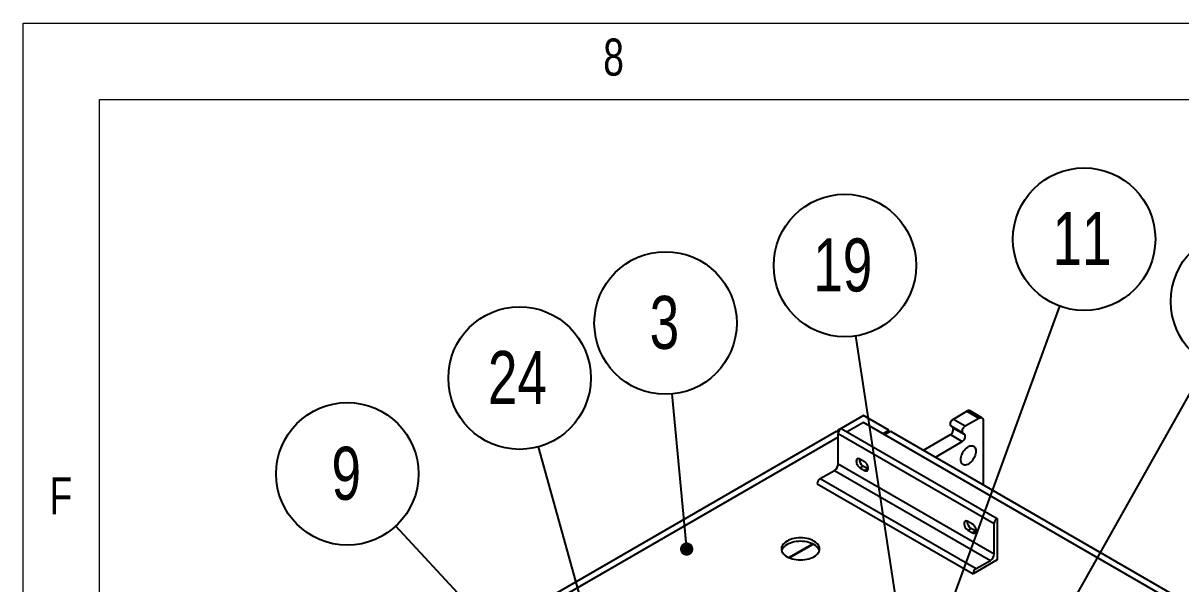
# Model space of a CAD drawing. Header units: inches. Extents: x 1 to 529, y 1 to 374.
# Drawn here: x 0.6 to 73.4, y 338.3 to 373.6 of the extents above; entities that cross this region are included whole.
import ezdxf

# ---------------------------------------------------------------- set-up
doc = ezdxf.new("R2010")
doc.units = ezdxf.units.IN
doc.header["$LTSCALE"] = 32
doc.header["$MEASUREMENT"] = 0
doc.layers.add('FORMAT', color=7, linetype='Continuous')
doc.styles.add('SLDTEXTSTYLE0', font='TXT', dxfattribs={"width": 0.75})
doc.dimstyles.new('SLDDIMSTYLE5', dxfattribs={"dimtxt": 0.18, "dimasz": 2.71875, "dimexe": 0, "dimexo": 0.0625, "dimgap": 0, "dimtad": 0, "dimtih": 1, "dimtoh": 1, "dimdec": 0, "dimrnd": 1e-09, "dimzin": 0, "dimdsep": 46, "dimtxsty": 'Standard', "dimsah": 1, "dimcen": 0.09, "dimadec": 0, "dimazin": 0, "dimtfac": 2.71875, "dimtdec": 0, "dimtofl": 0, "dimtmove": 0, "dimatfit": 3, "dimfxl": 0, "dimfrac": 2, "dimtolj": 1, "dimtzin": 0, "dimarcsym": 0})
doc.dimstyles.new('SLDDIMSTYLE6', dxfattribs={"dimtxt": 0.18, "dimasz": 0.836538, "dimexe": 0, "dimexo": 0.0625, "dimgap": 0, "dimtad": 0, "dimtih": 1, "dimtoh": 1, "dimdec": 0, "dimrnd": 1e-09, "dimzin": 0, "dimdsep": 46, "dimtxsty": 'Standard', "dimblk1": 'DOT', "dimblk2": 'DOT', "dimsah": 1, "dimcen": 0.09, "dimadec": 0, "dimazin": 0, "dimtfac": 0.836538, "dimtdec": 0, "dimtofl": 0, "dimtmove": 0, "dimatfit": 3, "dimldrblk": 'DOT', "dimfxl": 0, "dimfrac": 2, "dimtolj": 1, "dimtzin": 0, "dimarcsym": 0})

# ---------------------------------------------------------------- blocks, each defined once
blk = doc.blocks.new('Drawing View43')
at = {"color": 7, "linetype": 'Continuous', "lineweight": 25}
for p, q in [((19.437, 37.247), (18.042, 36.442)), ((21.04, 36.322), (19.437, 37.247)), ((25.094, 37.03), (25.943, 37.52)), ((25.943, 37.52), (26.697, 37.084)), ((26.897, 37.104), (26.143, 37.539)), ((18.03, 36.435), (17.835, 36.322)), ((18.042, 36.442), (27.847, 30.782)), ((18.042, 36.442), (18.042, 36.442)), ((18.042, 36.442), (27.847, 30.782)), ((19.437, 36.812), (18.419, 36.224)), ((63.938, 11.122), (19.437, 36.812)), ((24.943, 36.594), (25.698, 36.159)), ((25.056, 36.485), (24.943, 36.594)), ((25.056, 36.485), (25.811, 36.05)), ((25.094, 37.03), (25.848, 36.594)), ((25.848, 36.594), (26.697, 37.084)), ((26.98, 36.921), (26.98, 32.893)), ((-3.291, 24.127), (17.74, 36.268)), ((17.853, 35.898), (-2.848, 23.947)), ((17.74, 36.268), (17.865, 36.196)), ((17.835, 36.213), (17.835, 36.322)), ((17.835, 36.322), (17.899, 36.285)), ((17.853, 36.116), (27.659, 30.455)), ((17.853, 34.21), (17.853, 36.116)), ((20.663, 36.104), (21.04, 36.322)), ((20.757, 36.05), (21.134, 36.268)), ((21.04, 36.213), (21.04, 36.322)), ((21.134, 36.268), (63.372, 11.884)), ((23.209, 35.07), (24.906, 36.05)), ((24.906, 36.05), (25.66, 35.614)), ((25.811, 36.05), (25.698, 36.159)), ((23.963, 34.635), (25.66, 35.614)), ((19.503, 34.347), (19.22, 34.51)), ((16.722, 33.285), (17.618, 33.802)), ((17.618, 33.802), (27.423, 28.142)), ((17.853, 34.21), (27.659, 28.55)), ((19.22, 33.966), (19.409, 34.074)), ((19.22, 33.966), (19.503, 33.802)), ((19.692, 33.911), (19.409, 34.074)), ((19.503, 33.802), (19.692, 33.911)), ((19.735, 33.891), (19.692, 33.911)), ((16.533, 32.959), (26.339, 27.298)), ((16.533, 32.958), (16.533, 32.959)), ((16.533, 32.958), (26.339, 27.298)), ((16.722, 33.285), (26.527, 27.625)), ((27.847, 30.782), (27.847, 30.782)), ((27.847, 30.782), (27.847, 28.169)), ((26.292, 30.428), (26.009, 30.591)), ((26.009, 30.047), (26.197, 30.156)), ((26.009, 30.047), (26.292, 29.883)), ((26.48, 29.992), (26.197, 30.156)), ((26.292, 29.883), (26.48, 29.992)), ((26.523, 29.972), (26.48, 29.992)), ((27.659, 28.55), (27.659, 30.455)), ((14.729, 28.324), (16.227, 29.189)), ((14.773, 28.305), (16.269, 29.168)), ((27.847, 28.169), (26.339, 27.298)), ((26.527, 27.625), (27.423, 28.142)), ((26.339, 27.298), (26.339, 27.298))]:
    blk.add_line(p, q, dxfattribs=at)
at = {"color": 7, "linetype": 'Continuous', "lineweight": 25, "flags": 128}
for points in [[(24.943, 36.594), (24.92, 36.627), (24.908, 36.671), (24.906, 36.724), (24.916, 36.782), (24.937, 36.842), (24.967, 36.9), (25.005, 36.952), (25.048, 36.997), (25.094, 37.03)], [(24.906, 36.05), (24.952, 36.083), (24.995, 36.127), (25.032, 36.18), (25.063, 36.238), (25.083, 36.297), (25.093, 36.355), (25.092, 36.408), (25.079, 36.452), (25.056, 36.485)], [(25.698, 36.159), (25.675, 36.192), (25.662, 36.236), (25.661, 36.289), (25.671, 36.347), (25.691, 36.406), (25.722, 36.464), (25.759, 36.517), (25.802, 36.561), (25.848, 36.594)], [(26.697, 37.084), (26.752, 37.11), (26.805, 37.122), (26.854, 37.12), (26.897, 37.104), (26.932, 37.075), (26.958, 37.033), (26.974, 36.981), (26.98, 36.921)], [(25.66, 35.614), (25.706, 35.648), (25.749, 35.692), (25.787, 35.744), (25.817, 35.802), (25.838, 35.862), (25.848, 35.92), (25.846, 35.973), (25.834, 36.017), (25.811, 36.05)], [(25.566, 34.471), (25.571, 34.555), (25.587, 34.644), (25.612, 34.734), (25.647, 34.825), (25.691, 34.914), (25.743, 34.999), (25.801, 35.079), (25.865, 35.151), (25.932, 35.214), (26.002, 35.266), (26.072, 35.307), (26.142, 35.335), (26.209, 35.35), (26.273, 35.351), (26.331, 35.339), (26.383, 35.313), (26.426, 35.275), (26.462, 35.225), (26.487, 35.164), (26.503, 35.094), (26.508, 35.016), (26.503, 34.931), (26.487, 34.843), (26.462, 34.752), (26.426, 34.662), (26.383, 34.573), (26.331, 34.488), (26.273, 34.408), (26.209, 34.336), (26.142, 34.273), (26.072, 34.221), (26.002, 34.18), (25.932, 34.152), (25.865, 34.137), (25.801, 34.136), (25.743, 34.148), (25.691, 34.174), (25.647, 34.212), (25.612, 34.262), (25.587, 34.323), (25.571, 34.393), (25.566, 34.471)], [(19.22, 34.51), (19.168, 34.533), (19.118, 34.542), (19.073, 34.535), (19.036, 34.514), (19.008, 34.478), (18.991, 34.431), (18.985, 34.374), (18.991, 34.31), (19.008, 34.242), (19.036, 34.174), (19.073, 34.11), (19.118, 34.052), (19.168, 34.003), (19.22, 33.966)], [(19.503, 33.802), (19.556, 33.779), (19.606, 33.77), (19.65, 33.777), (19.688, 33.798), (19.716, 33.834), (19.733, 33.881), (19.739, 33.938), (19.733, 34.002), (19.716, 34.07), (19.688, 34.138), (19.65, 34.202), (19.606, 34.261), (19.556, 34.31), (19.503, 34.347)], [(26.009, 30.591), (25.956, 30.615), (25.906, 30.623), (25.862, 30.617), (25.824, 30.595), (25.796, 30.56), (25.779, 30.512), (25.773, 30.455), (25.779, 30.391), (25.796, 30.323), (25.824, 30.256), (25.862, 30.191), (25.906, 30.133), (25.956, 30.084), (26.009, 30.047)], [(26.292, 29.883), (26.344, 29.86), (26.394, 29.851), (26.438, 29.858), (26.476, 29.88), (26.504, 29.915), (26.521, 29.962), (26.527, 30.02), (26.521, 30.084), (26.504, 30.151), (26.476, 30.219), (26.438, 30.284), (26.394, 30.342), (26.344, 30.391), (26.292, 30.428)], [(14.629, 29.355), (14.539, 29.297), (14.461, 29.234), (14.396, 29.166), (14.345, 29.094), (14.308, 29.02), (14.285, 28.943), (14.278, 28.866), (14.285, 28.788), (14.308, 28.711), (14.345, 28.637), (14.396, 28.565), (14.461, 28.497), (14.539, 28.434), (14.629, 28.376), (14.729, 28.324), (14.839, 28.279), (14.957, 28.241), (15.081, 28.212), (15.21, 28.19), (15.343, 28.177), (15.478, 28.173), (15.612, 28.177), (15.745, 28.19), (15.874, 28.212), (15.998, 28.241), (16.116, 28.279), (16.226, 28.324), (16.326, 28.376), (16.416, 28.434), (16.494, 28.497), (16.559, 28.565), (16.61, 28.637), (16.647, 28.711), (16.67, 28.788), (16.678, 28.866), (16.67, 28.943), (16.647, 29.02), (16.61, 29.094), (16.559, 29.166), (16.494, 29.234), (16.416, 29.297), (16.326, 29.355), (16.226, 29.407), (16.116, 29.452), (15.998, 29.49), (15.874, 29.519), (15.745, 29.541), (15.612, 29.554), (15.478, 29.558), (15.343, 29.554), (15.21, 29.541), (15.081, 29.519), (14.957, 29.49), (14.839, 29.452), (14.729, 29.407), (14.629, 29.355)], [(16.663, 28.757), (16.647, 28.802), (16.61, 28.877), (16.559, 28.948), (16.494, 29.016), (16.416, 29.08), (16.326, 29.138), (16.226, 29.189), (16.116, 29.234), (15.998, 29.272), (15.874, 29.302), (15.745, 29.323), (15.612, 29.336), (15.478, 29.341), (15.343, 29.336), (15.21, 29.323), (15.081, 29.302), (14.957, 29.272), (14.839, 29.234), (14.729, 29.189), (14.629, 29.138), (14.539, 29.08), (14.461, 29.016), (14.396, 28.948), (14.345, 28.877), (14.308, 28.802), (14.292, 28.757)]]:
    blk.add_lwpolyline(points, dxfattribs=at)
at = {"color": 7, "linetype": 'Continuous', "lineweight": 25}
for centre, radius, start, end in [((26.06, 37.356), 0.201, 65.69288, 125.61758), ((18.262, 36.097), 0.409, 122.60548, 177.39452), ((19.668, 34.493), 0.492, 175.66261, 238.22994), ((17.342, 34.234), 0.512, 302.60548, 357.39452), ((16.943, 32.94), 0.409, 122.60548, 177.39452), ((26.456, 30.574), 0.492, 175.66261, 238.22994), ((28.068, 30.437), 0.409, 122.60548, 177.39452), ((27.147, 28.573), 0.512, 302.60548, 357.39452), ((26.748, 27.28), 0.409, 122.60548, 177.39452)]:
    blk.add_arc(centre, radius, start, end, dxfattribs=at)
blk = doc.blocks.new('SW_NOTE_0_40')
at = {"layer": 'FORMAT', "color": 0}
blk.add_circle((-3.047, 3.285), 4.481, dxfattribs=at)
at = {"layer": 'FORMAT', "color": 0, "insert": (-3.114, 4.99), "char_height": 3.333, "attachment_point": 2, "style": 'SLDTEXTSTYLE0'}
blk.add_mtext('9', dxfattribs=at)
blk = doc.blocks.new('SW_NOTE_0_41')
at = {"layer": 'FORMAT', "color": 0}
blk.add_circle((-1.198, 4.318), 4.481, dxfattribs=at)
at = {"layer": 'FORMAT', "color": 0, "insert": (-1.332, 6.022), "char_height": 3.3333, "attachment_point": 2, "style": 'SLDTEXTSTYLE0'}
blk.add_mtext('24', dxfattribs=at)
blk = doc.blocks.new('SW_NOTE_0_42')
at = {"layer": 'FORMAT', "color": 0}
blk.add_circle((-0.418, 4.461), 4.481, dxfattribs=at)
at = {"layer": 'FORMAT', "color": 0, "insert": (-0.485, 6.166), "char_height": 3.333, "attachment_point": 2, "style": 'SLDTEXTSTYLE0'}
blk.add_mtext('3', dxfattribs=at)
blk = doc.blocks.new('_Dot')
at = {"color": 0, "linetype": 'ByBlock', "lineweight": -2}
blk.add_line((-0.5, 0), (-1, 0), dxfattribs=at)
at = {"color": 0, "linetype": 'ByBlock', "const_width": 0.5}
blk.add_lwpolyline([(-0.25, 0, 1), (0.25, 0, 1)], format="xyb", close=True, dxfattribs=at)
blk = doc.blocks.new('SW_NOTE_0_43')
at = {"layer": 'FORMAT', "color": 0}
blk.add_circle((-0.679, 4.429), 4.481, dxfattribs=at)
at = {"layer": 'FORMAT', "color": 0, "insert": (-0.813, 6.133), "char_height": 3.3333, "attachment_point": 2, "style": 'SLDTEXTSTYLE0'}
blk.add_mtext('19', dxfattribs=at)
blk = doc.blocks.new('SW_NOTE_0_48')
at = {"layer": 'FORMAT', "color": 0}
blk.add_circle((1.538, 4.209), 4.481, dxfattribs=at)
at = {"layer": 'FORMAT', "color": 0, "insert": (1.404, 5.913), "char_height": 3.3333, "attachment_point": 2, "style": 'SLDTEXTSTYLE0'}
blk.add_mtext('11', dxfattribs=at)
blk = doc.blocks.new('SW_NOTE_0_49')
at = {"layer": 'FORMAT', "color": 0}
blk.add_circle((2.204, 3.902), 4.481, dxfattribs=at)
at = {"layer": 'FORMAT', "color": 0, "insert": (2.069, 5.606), "char_height": 3.3333, "attachment_point": 2, "style": 'SLDTEXTSTYLE0'}
blk.add_mtext('11', dxfattribs=at)

msp = doc.modelspace()

# ---------------------------------------------------------------- linework, layer by layer
at = {"color": 7, "linetype": 'Continuous', "lineweight": 18}
for p, q in [((0.598, 0.598), (0.598, 373.575)), ((0.598, 373.575), (528.535, 373.575)), ((5.398, 5.398), (5.398, 368.775)), ((5.398, 368.775), (523.735, 368.775))]:
    msp.add_line(p, q, dxfattribs=at)

# ---------------------------------------------------------------- block references
at = {"color": 7, "linetype": 'Continuous', "lineweight": 25}
msp.add_blockref('Drawing View43', (34.033, 311.663), dxfattribs=at)
at = {"layer": 'FORMAT'}
for name, p in [('SW_NOTE_0_48', (65.819, 355.787)), ('SW_NOTE_0_43', (52.984, 353.911)), ('SW_NOTE_0_49', (75.088, 352.18)), ('SW_NOTE_0_42', (41.435, 350.266)), ('SW_NOTE_0_41', (33.033, 346.948)), ('SW_NOTE_0_40', (24.044, 341.959))]:
    msp.add_blockref(name, p, dxfattribs=at)

# ---------------------------------------------------------------- texts
at = {"color": 7, "linetype": 'Continuous', "lineweight": 0, "char_height": 2.333, "style": 'SLDTEXTSTYLE0'}
for s, insert, attachment_point in [('8', (37.748, 372.608), 2), ('F', (2.254, 345.027), 1)]:
    msp.add_mtext(s, dxfattribs=dict(at, insert=insert, attachment_point=attachment_point))

# ---------------------------------------------------------------- leaders
at = {"layer": 'FORMAT'}
for points, dimstyle in [([(51.178, 315.717), (65.819, 355.787)], 'SLDDIMSTYLE5'), ([(56.366, 331.84), (52.984, 353.911)], 'SLDDIMSTYLE6'), ([(53.658, 314.236), (75.088, 352.18)], 'SLDDIMSTYLE5'), ([(42.348, 340.52), (41.435, 350.266)], 'SLDDIMSTYLE6'), ([(37.159, 332.07), (33.033, 346.948)], 'SLDDIMSTYLE5'), ([(73.08, 331.705), (85.049, 346.847)], 'SLDDIMSTYLE5'), ([(66.821, 320.738), (94.105, 342.454)], 'SLDDIMSTYLE5'), ([(45.061, 319.298), (24.044, 341.959)], 'SLDDIMSTYLE5')]:
    msp.add_leader(points, dimstyle=dimstyle, dxfattribs=at)

doc.saveas('drawing.dxf')
